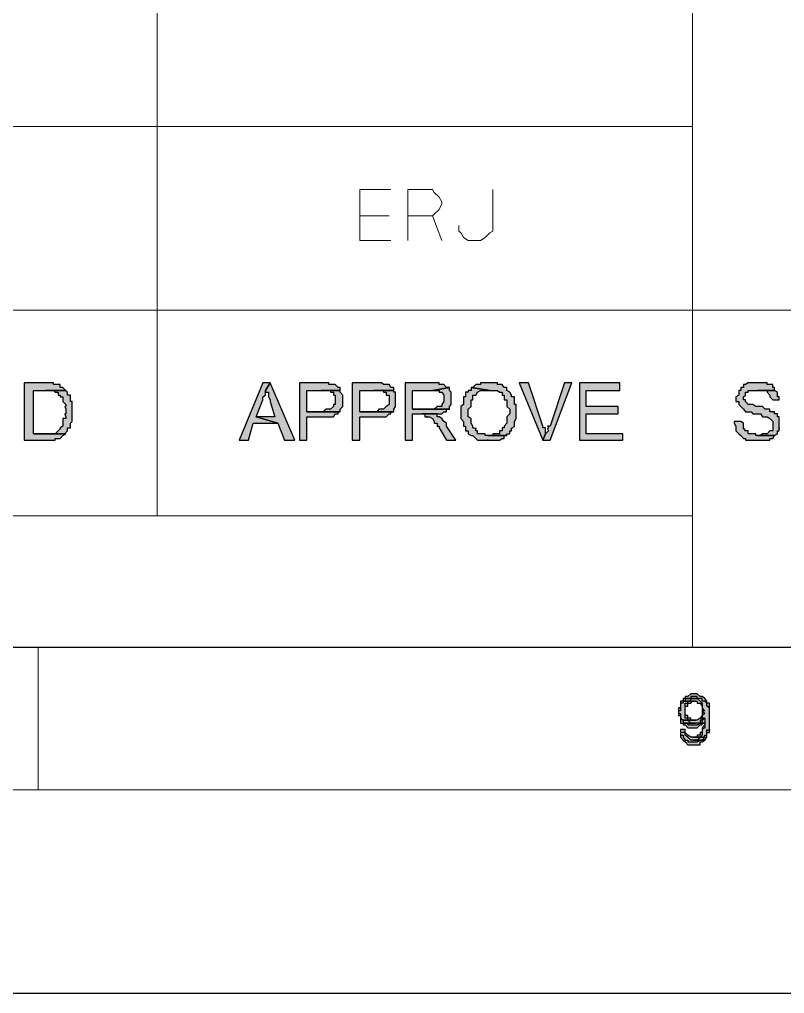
# Model space of a CAD drawing. Header units: millimetres. Extents: x 3 to 291, y 6 to 496.
# Drawn here: x 193.8 to 207.23, y 292.69 to 309.79 of the extents above; entities that cross this region are included whole.
import ezdxf

# ---------------------------------------------------------------- set-up
doc = ezdxf.new("R2010")
doc.units = ezdxf.units.MM
doc.layers.get('0').update_dxf_attribs({"linetype": 'CONTINUOUS'})

msp = doc.modelspace()

# ---------------------------------------------------------------- hatches: boundary and pattern name
for points in [[(194.268, 303.413), (193.887, 303.413), (193.887, 302.404), (194.268, 302.404), (194.317, 302.404), (194.35, 302.404), (194.4, 302.404), (194.433, 302.404), (194.433, 302.437), (194.483, 302.437), (194.516, 302.437), (194.565, 302.486), (194.615, 302.519), (194.052, 302.519), (194.052, 303.28), (194.268, 303.28), (194.615, 303.28), (194.565, 303.33), (194.516, 303.33), (194.516, 303.38), (194.483, 303.38), (194.433, 303.38), (194.4, 303.38), (194.4, 303.413), (194.35, 303.413), (194.317, 303.413)], [(198.205, 303.413), (198.073, 303.413), (197.659, 302.404), (197.825, 302.404), (197.907, 302.701), (198.338, 302.701), (197.957, 302.817), (198.073, 303.115), (198.073, 303.165), (198.122, 303.198), (198.122, 303.247), (198.122, 303.28)], [(198.205, 303.413), (198.122, 303.28), (198.122, 303.247), (198.172, 303.247), (198.172, 303.198), (198.172, 303.165), (198.205, 303.115), (198.205, 303.082), (198.288, 302.817), (197.957, 302.817), (198.338, 302.701), (198.453, 302.404), (198.635, 302.404)], [(199.099, 303.413), (198.718, 303.413), (198.718, 302.404), (198.85, 302.404), (198.85, 302.817), (199.099, 302.817), (199.132, 302.817), (199.181, 302.817), (199.231, 302.817), (199.264, 302.817), (199.314, 302.817), (199.347, 302.867), (199.396, 302.867), (199.396, 302.9), (199.43, 302.9), (198.85, 302.9), (198.85, 303.28), (199.099, 303.28), (199.43, 303.28), (199.43, 303.33), (199.396, 303.33), (199.347, 303.38), (199.314, 303.38), (199.264, 303.38), (199.231, 303.38), (199.231, 303.413), (199.181, 303.413), (199.132, 303.413)], [(200.025, 303.413), (199.645, 303.413), (199.645, 302.404), (199.777, 302.404), (199.777, 302.817), (200.025, 302.817), (200.075, 302.817), (200.108, 302.817), (200.157, 302.817), (200.191, 302.817), (200.24, 302.817), (200.29, 302.867), (200.323, 302.867), (200.323, 302.9), (200.373, 302.9), (199.777, 302.9), (199.777, 303.28), (200.025, 303.28), (200.373, 303.28), (200.373, 303.33), (200.323, 303.33), (200.29, 303.38), (200.24, 303.38), (200.191, 303.38), (200.157, 303.413), (200.108, 303.413), (200.075, 303.413)], [(201.051, 303.413), (200.571, 303.413), (200.571, 302.404), (200.703, 302.404), (200.703, 302.867), (200.869, 302.867), (201.134, 302.867), (201.167, 302.867), (201.216, 302.867), (201.249, 302.9), (201.299, 302.9), (201.299, 302.95), (201.349, 302.95), (200.703, 302.95), (200.703, 303.28), (201.051, 303.28), (201.349, 303.33), (201.299, 303.33), (201.249, 303.38), (201.216, 303.38), (201.167, 303.38), (201.167, 303.413), (201.134, 303.413), (201.084, 303.413)], [(201.349, 303.33), (201.051, 303.28), (201.084, 303.28), (201.134, 303.28), (201.167, 303.28), (201.167, 303.247), (201.216, 303.247), (201.249, 303.198), (201.249, 303.165), (201.249, 303.115), (201.249, 303.082), (201.216, 303.032), (201.216, 302.999), (201.167, 302.999), (201.134, 302.999), (201.084, 302.95), (201.051, 302.95), (201.001, 302.95), (200.703, 302.95), (201.349, 302.95), (201.349, 302.999), (201.382, 303.032), (201.382, 303.082), (201.382, 303.115), (201.382, 303.165), (201.382, 303.198), (201.382, 303.247), (201.349, 303.28)], [(201.729, 303.33), (201.729, 303.28), (201.68, 303.28), (201.68, 303.247), (201.63, 303.247), (201.63, 303.198), (201.63, 303.165), (201.597, 303.165), (201.597, 303.115), (201.597, 303.082), (201.597, 303.032), (201.547, 302.999), (201.547, 302.95), (201.547, 302.9), (201.547, 302.867), (201.547, 302.817), (201.547, 302.784), (201.597, 302.734), (201.597, 302.701), (201.597, 302.652), (201.63, 302.652), (201.63, 302.619), (201.63, 302.569), (201.68, 302.569), (201.68, 302.519), (201.729, 302.486), (201.762, 302.486), (201.812, 302.437), (201.845, 302.404), (201.895, 302.404), (201.928, 302.404), (201.977, 302.404), (202.027, 302.404), (202.01, 302.404), (202.06, 302.404), (202.11, 302.404), (202.143, 302.404), (202.192, 302.404), (202.226, 302.404), (202.275, 302.437), (202.308, 302.437), (202.308, 302.486), (202.358, 302.486), (202.027, 302.486), (202.01, 302.486), (201.977, 302.486), (201.977, 302.519), (201.928, 302.519), (201.895, 302.519), (201.845, 302.519), (201.845, 302.569), (201.812, 302.569), (201.812, 302.619), (201.812, 302.602), (201.762, 302.619), (201.762, 302.652), (201.729, 302.701), (201.729, 302.734), (201.729, 302.784), (201.68, 302.817), (201.68, 302.867), (201.68, 302.9), (201.68, 302.95), (201.729, 302.999), (201.729, 303.032), (201.729, 303.082), (201.729, 303.115), (201.762, 303.115), (201.762, 303.165), (201.762, 303.198), (201.812, 303.198), (201.845, 303.247), (201.895, 303.28), (201.928, 303.28), (201.977, 303.28), (202.027, 303.28), (202.06, 303.28)], [(202.06, 303.413), (202.027, 303.413), (202.01, 303.413), (201.977, 303.413), (201.928, 303.413), (201.895, 303.413), (201.895, 303.38), (201.845, 303.38), (201.812, 303.38), (201.762, 303.33), (201.729, 303.33), (202.06, 303.28), (202.11, 303.28), (202.143, 303.28), (202.192, 303.28), (202.226, 303.247), (202.275, 303.247), (202.275, 303.198), (202.308, 303.198), (202.308, 303.165), (202.308, 303.115), (202.358, 303.115), (202.358, 303.082), (202.358, 303.032), (202.358, 302.999), (202.408, 302.95), (202.408, 302.9), (202.408, 302.867), (202.358, 302.817), (202.358, 302.784), (202.358, 302.734), (202.358, 302.701), (202.308, 302.652), (202.308, 302.619), (202.275, 302.619), (202.275, 302.602), (202.275, 302.569), (202.226, 302.569), (202.226, 302.519), (202.192, 302.519), (202.143, 302.519), (202.11, 302.519), (202.11, 302.486), (202.06, 302.486), (202.027, 302.486), (202.358, 302.486), (202.358, 302.519), (202.408, 302.519), (202.408, 302.569), (202.441, 302.569), (202.441, 302.619), (202.441, 302.602), (202.49, 302.652), (202.49, 302.701), (202.49, 302.734), (202.523, 302.784), (202.523, 302.817), (202.523, 302.867), (202.523, 302.9), (202.523, 302.95), (202.523, 302.999), (202.523, 303.032), (202.49, 303.032), (202.49, 303.082), (202.49, 303.115), (202.49, 303.165), (202.441, 303.165), (202.441, 303.198), (202.408, 303.247), (202.358, 303.28), (202.358, 303.33), (202.308, 303.33), (202.275, 303.38), (202.226, 303.38), (202.192, 303.38), (202.192, 303.413), (202.143, 303.413), (202.11, 303.413)], [(202.738, 303.413), (202.573, 303.413), (202.987, 302.404), (203.036, 302.519), (203.036, 302.569), (203.036, 302.619), (202.987, 302.619), (202.987, 302.652)], [(203.499, 303.413), (203.367, 303.413), (203.119, 302.652), (203.086, 302.652), (203.069, 302.652), (203.086, 302.619), (203.069, 302.602), (203.086, 302.569), (203.036, 302.519), (202.987, 302.404), (203.119, 302.404)], [(204.343, 303.413), (203.632, 303.413), (203.632, 302.404), (204.393, 302.404), (204.393, 302.519), (203.748, 302.519), (203.748, 302.867), (204.31, 302.867), (204.31, 302.999), (203.748, 302.999), (203.748, 303.28), (204.343, 303.28)], [(206.759, 303.413), (206.726, 303.413), (206.676, 303.413), (206.643, 303.413), (206.593, 303.413), (206.544, 303.38), (206.511, 303.38), (206.511, 303.33), (206.461, 303.33), (206.461, 303.28), (206.428, 303.28), (206.428, 303.247), (206.428, 303.198), (206.378, 303.165), (206.378, 303.115), (206.378, 303.082), (206.428, 303.082), (206.428, 303.032), (206.461, 302.999), (206.511, 302.95), (206.544, 302.9), (206.593, 302.9), (206.643, 302.9), (206.676, 302.867), (206.726, 302.867), (206.759, 302.867), (206.808, 302.867), (206.842, 302.817), (206.891, 302.817), (206.924, 302.817), (206.974, 302.784), (207.024, 302.734), (207.024, 302.701), (207.024, 302.652), (207.024, 302.619), (207.024, 302.569), (206.974, 302.569), (206.924, 302.519), (206.891, 302.519), (206.842, 302.519), (206.808, 302.486), (206.759, 302.486), (207.057, 302.486), (207.106, 302.519), (207.106, 302.569), (207.139, 302.569), (207.139, 302.619), (207.139, 302.602), (207.139, 302.652), (207.139, 302.701), (207.139, 302.734), (207.139, 302.784), (207.139, 302.817), (207.106, 302.817), (207.106, 302.867), (207.057, 302.867), (207.057, 302.9), (207.024, 302.9), (206.974, 302.9), (206.974, 302.95), (206.924, 302.95), (206.891, 302.95), (206.842, 302.999), (206.808, 302.999), (206.759, 302.999), (206.726, 302.999), (206.676, 303.032), (206.643, 303.032), (206.593, 303.032), (206.544, 303.082), (206.544, 303.115), (206.511, 303.115), (206.511, 303.165), (206.544, 303.198), (206.544, 303.247), (206.593, 303.247), (206.593, 303.28), (206.643, 303.28), (206.676, 303.28), (206.726, 303.28), (206.759, 303.28), (207.057, 303.28), (207.057, 303.33), (207.024, 303.33), (207.024, 303.38), (206.974, 303.38), (206.924, 303.38), (206.924, 303.413), (206.891, 303.413), (206.842, 303.413), (206.808, 303.413)], [(194.615, 303.28), (194.268, 303.28), (194.317, 303.28), (194.35, 303.28), (194.4, 303.28), (194.433, 303.247), (194.483, 303.247), (194.483, 303.198), (194.516, 303.198), (194.516, 303.165), (194.565, 303.165), (194.565, 303.115), (194.565, 303.082), (194.615, 303.032), (194.615, 302.999), (194.598, 302.999), (194.615, 302.95), (194.615, 302.9), (194.615, 302.867), (194.598, 302.867), (194.615, 302.817), (194.615, 302.784), (194.565, 302.784), (194.565, 302.734), (194.565, 302.701), (194.565, 302.652), (194.516, 302.619), (194.516, 302.602), (194.483, 302.569), (194.433, 302.519), (194.4, 302.519), (194.35, 302.519), (194.317, 302.519), (194.268, 302.519), (194.052, 302.519), (194.615, 302.519), (194.598, 302.519), (194.648, 302.569), (194.648, 302.619), (194.698, 302.619), (194.698, 302.652), (194.698, 302.701), (194.731, 302.734), (194.731, 302.784), (194.731, 302.817), (194.731, 302.867), (194.731, 302.9), (194.731, 302.95), (194.731, 302.999), (194.731, 303.032), (194.731, 303.082), (194.698, 303.082), (194.698, 303.115), (194.698, 303.165), (194.698, 303.198), (194.648, 303.198), (194.648, 303.247)], [(199.43, 303.28), (199.099, 303.28), (199.132, 303.28), (199.181, 303.28), (199.231, 303.28), (199.264, 303.28), (199.264, 303.247), (199.314, 303.247), (199.314, 303.198), (199.347, 303.198), (199.347, 303.165), (199.347, 303.115), (199.347, 303.082), (199.347, 303.032), (199.314, 303.032), (199.314, 302.999), (199.264, 302.95), (199.231, 302.95), (199.181, 302.95), (199.132, 302.9), (199.099, 302.9), (198.85, 302.9), (199.43, 302.9), (199.43, 302.95), (199.479, 302.999), (199.479, 303.032), (199.479, 303.082), (199.479, 303.115), (199.479, 303.165), (199.479, 303.198), (199.43, 303.247)], [(200.373, 303.28), (200.025, 303.28), (200.075, 303.28), (200.108, 303.28), (200.157, 303.28), (200.191, 303.28), (200.191, 303.247), (200.24, 303.247), (200.24, 303.198), (200.29, 303.198), (200.29, 303.165), (200.29, 303.115), (200.29, 303.082), (200.29, 303.032), (200.24, 302.999), (200.191, 302.95), (200.157, 302.95), (200.108, 302.95), (200.075, 302.9), (200.025, 302.9), (199.777, 302.9), (200.373, 302.9), (200.373, 302.95), (200.406, 302.999), (200.406, 303.032), (200.406, 303.082), (200.406, 303.115), (200.406, 303.165), (200.406, 303.198), (200.406, 303.247), (200.373, 303.247)], [(207.057, 303.28), (206.759, 303.28), (206.808, 303.28), (206.842, 303.28), (206.891, 303.28), (206.924, 303.28), (206.924, 303.247), (206.974, 303.198), (206.974, 303.165), (207.024, 303.115), (207.139, 303.115), (207.139, 303.165), (207.106, 303.165), (207.106, 303.198), (207.106, 303.247)], [(201.134, 302.867), (200.869, 302.867), (200.919, 302.867), (200.919, 302.817), (200.968, 302.817), (200.952, 302.817), (201.001, 302.817), (201.051, 302.784), (201.084, 302.734), (201.084, 302.701), (201.134, 302.701), (201.134, 302.652), (201.167, 302.652), (201.167, 302.619), (201.299, 302.404), (201.465, 302.404), (201.299, 302.652), (201.299, 302.701), (201.249, 302.734), (201.216, 302.784), (201.167, 302.817), (201.134, 302.817)], [(206.461, 302.734), (206.345, 302.734), (206.345, 302.701), (206.378, 302.652), (206.378, 302.619), (206.378, 302.602), (206.378, 302.569), (206.428, 302.519), (206.461, 302.486), (206.511, 302.437), (206.544, 302.437), (206.544, 302.404), (206.593, 302.404), (206.643, 302.404), (206.676, 302.404), (206.726, 302.404), (206.759, 302.404), (206.808, 302.404), (206.842, 302.404), (206.891, 302.404), (206.924, 302.404), (206.974, 302.404), (206.974, 302.437), (207.024, 302.437), (207.057, 302.486), (206.759, 302.486), (206.726, 302.486), (206.726, 302.519), (206.676, 302.519), (206.643, 302.519), (206.593, 302.519), (206.593, 302.569), (206.544, 302.569), (206.511, 302.619), (206.511, 302.602), (206.511, 302.652), (206.511, 302.701)], [(205.452, 297.87), (205.452, 297.821), (205.402, 297.821), (205.402, 297.788), (205.402, 297.738), (205.402, 297.705), (205.369, 297.705), (205.369, 297.655), (205.369, 297.606), (205.402, 297.606), (205.402, 297.573), (205.402, 297.523), (205.452, 297.49), (205.667, 297.49), (205.617, 297.49), (205.584, 297.49), (205.584, 297.523), (205.534, 297.523), (205.534, 297.573), (205.485, 297.573), (205.485, 297.606), (205.485, 297.655), (205.485, 297.705), (205.485, 297.738), (205.485, 297.788), (205.534, 297.788), (205.534, 297.821), (205.584, 297.821), (205.584, 297.87), (205.617, 297.87), (205.667, 297.87)], [(205.667, 297.953), (205.617, 297.953), (205.584, 297.953), (205.534, 297.903), (205.485, 297.903), (205.485, 297.87), (205.452, 297.87), (205.667, 297.87), (205.7, 297.87), (205.75, 297.821), (205.783, 297.788), (205.783, 297.738), (205.783, 297.705), (205.832, 297.655), (205.783, 297.655), (205.783, 297.606), (205.783, 297.573), (205.75, 297.523), (205.832, 297.523), (205.832, 297.49), (205.832, 297.44), (205.832, 297.407), (205.783, 297.357), (205.783, 297.324), (205.783, 297.308), (205.783, 297.275), (205.75, 297.275), (205.75, 297.225), (205.7, 297.225), (205.7, 297.192), (205.667, 297.192), (205.617, 297.192), (205.832, 297.192), (205.832, 297.225), (205.865, 297.225), (205.865, 297.275), (205.865, 297.324), (205.865, 297.308), (205.915, 297.324), (205.915, 297.357), (205.915, 297.407), (205.915, 297.44), (205.915, 297.49), (205.915, 297.523), (205.915, 297.573), (205.915, 297.606), (205.915, 297.655), (205.915, 297.705), (205.915, 297.738), (205.915, 297.788), (205.865, 297.788), (205.865, 297.821), (205.832, 297.87), (205.783, 297.903), (205.75, 297.903), (205.7, 297.953)], [(205.667, 297.903), (205.617, 297.903), (205.584, 297.903), (205.584, 297.87), (205.534, 297.87), (205.485, 297.87), (205.485, 297.821), (205.452, 297.821), (205.667, 297.821), (205.7, 297.821), (205.7, 297.788), (205.75, 297.788), (205.783, 297.738), (205.783, 297.705), (205.783, 297.655), (205.832, 297.606), (205.783, 297.573), (205.783, 297.523), (205.783, 297.49), (205.75, 297.49), (205.75, 297.44), (205.832, 297.44), (205.832, 297.407), (205.832, 297.357), (205.783, 297.324), (205.783, 297.308), (205.783, 297.275), (205.783, 297.225), (205.75, 297.192), (205.7, 297.142), (205.667, 297.142), (205.617, 297.142), (205.832, 297.142), (205.865, 297.192), (205.865, 297.225), (205.865, 297.275), (205.915, 297.275), (205.915, 297.324), (205.915, 297.308), (205.915, 297.357), (205.915, 297.407), (205.915, 297.44), (205.915, 297.49), (205.915, 297.523), (205.915, 297.573), (205.915, 297.606), (205.915, 297.655), (205.915, 297.705), (205.865, 297.738), (205.865, 297.788), (205.832, 297.821), (205.783, 297.821), (205.783, 297.87), (205.75, 297.87), (205.7, 297.87), (205.7, 297.903)], [(205.452, 297.821), (205.452, 297.788), (205.402, 297.788), (205.402, 297.738), (205.402, 297.705), (205.402, 297.655), (205.369, 297.655), (205.369, 297.606), (205.369, 297.573), (205.402, 297.573), (205.402, 297.523), (205.402, 297.49), (205.402, 297.44), (205.452, 297.44), (205.667, 297.44), (205.617, 297.44), (205.584, 297.44), (205.534, 297.49), (205.534, 297.523), (205.485, 297.523), (205.485, 297.573), (205.485, 297.606), (205.485, 297.655), (205.485, 297.705), (205.485, 297.738), (205.534, 297.738), (205.534, 297.788), (205.584, 297.788), (205.617, 297.821), (205.667, 297.821)], [(205.75, 297.523), (205.7, 297.49), (205.667, 297.49), (205.452, 297.49), (205.452, 297.44), (205.485, 297.44), (205.534, 297.44), (205.534, 297.407), (205.584, 297.407), (205.617, 297.407), (205.667, 297.407), (205.7, 297.407), (205.75, 297.44), (205.783, 297.44), (205.783, 297.49), (205.832, 297.523)], [(205.75, 297.44), (205.7, 297.44), (205.667, 297.44), (205.452, 297.44), (205.452, 297.407), (205.485, 297.407), (205.534, 297.357), (205.584, 297.357), (205.617, 297.357), (205.667, 297.357), (205.7, 297.357), (205.75, 297.407), (205.783, 297.407), (205.783, 297.44), (205.832, 297.44)], [(205.485, 297.324), (205.402, 297.324), (205.402, 297.308), (205.402, 297.275), (205.402, 297.225), (205.452, 297.225), (205.452, 297.192), (205.485, 297.142), (205.534, 297.142), (205.534, 297.109), (205.584, 297.109), (205.617, 297.109), (205.667, 297.109), (205.7, 297.109), (205.75, 297.142), (205.783, 297.142), (205.832, 297.192), (205.617, 297.192), (205.584, 297.192), (205.534, 297.225), (205.485, 297.275)], [(205.485, 297.275), (205.402, 297.275), (205.402, 297.225), (205.402, 297.192), (205.452, 297.142), (205.485, 297.109), (205.534, 297.06), (205.584, 297.06), (205.617, 297.06), (205.667, 297.06), (205.7, 297.06), (205.75, 297.06), (205.75, 297.109), (205.783, 297.109), (205.832, 297.142), (205.617, 297.142), (205.584, 297.142), (205.534, 297.192), (205.485, 297.225)]]:
    msp.add_hatch(color=7).paths.add_polyline_path(points)

# ---------------------------------------------------------------- linework, layer by layer
at = {"color": 7, "linetype": 'Continuous', "lineweight": 25}
for points in [[(3.044, 496.423), (291.468, 496.423), (291.468, 292.692), (3.044, 292.692)], [(9.017, 490.616), (285.495, 490.616), (285.495, 298.764), (9.017, 298.764)]]:
    msp.add_lwpolyline(points, close=True, dxfattribs=at)
at = {"color": 7, "linetype": 'Continuous', "lineweight": 5}
msp.add_lwpolyline([(6.552, 493.031), (287.96, 493.031), (287.96, 296.265), (6.552, 296.265)], close=True, dxfattribs=at)
for points in [[(196.22, 320.867), (196.22, 301.08), (196.22, 301.08)], [(205.617, 320.867), (205.617, 298.764), (205.617, 298.764)], [(128.618, 307.913), (205.617, 307.913), (205.617, 307.913)], [(128.618, 304.687), (205.617, 304.687), (205.617, 304.687)], [(205.617, 304.687), (285.495, 304.687), (285.495, 304.687)], [(128.618, 301.08), (205.617, 301.08), (205.617, 301.08)], [(205.617, 301.08), (205.617, 298.764), (205.617, 298.764)], [(194.135, 296.299), (194.135, 298.764), (194.135, 298.764)], [(194.135, 296.265), (194.135, 298.714), (194.135, 298.714)]]:
    msp.add_lwpolyline(points, dxfattribs=at)
at = {"color": 7, "linetype": 'Continuous', "lineweight": 20}
for points in [[(200.323, 306.804), (199.777, 306.804), (199.777, 305.911), (200.323, 305.911)], [(200.621, 305.911), (200.621, 306.804), (201.051, 306.804), (201.084, 306.755), (201.167, 306.672), (201.216, 306.589), (201.216, 306.556), (201.167, 306.457), (201.084, 306.374), (201.051, 306.341), (200.621, 306.341)], [(201.514, 306.176), (201.514, 306.076), (201.547, 306.043), (201.597, 305.961), (201.68, 305.911), (201.895, 305.911), (201.977, 305.961), (202.06, 306.043), (202.11, 306.076), (202.11, 306.804)], [(200.29, 306.341), (199.777, 306.341), (199.777, 306.341)], [(201.051, 306.341), (201.216, 305.911), (201.216, 305.911)]]:
    msp.add_lwpolyline(points, dxfattribs=at)
at = {"color": 7, "linetype": 'Continuous', "lineweight": -2}
for points in [[(194.268, 303.413), (193.887, 303.413), (193.887, 302.404), (194.268, 302.404), (194.317, 302.404), (194.317, 302.404), (194.35, 302.404), (194.4, 302.404), (194.4, 302.404), (194.433, 302.404), (194.433, 302.437), (194.483, 302.437), (194.516, 302.437), (194.516, 302.437), (194.565, 302.486), (194.565, 302.486), (194.565, 302.486), (194.615, 302.519), (194.052, 302.519), (194.052, 303.28), (194.268, 303.28), (194.615, 303.28), (194.565, 303.33), (194.565, 303.33), (194.516, 303.33), (194.516, 303.38), (194.483, 303.38), (194.433, 303.38), (194.433, 303.38), (194.433, 303.38), (194.4, 303.38), (194.4, 303.413), (194.35, 303.413), (194.317, 303.413)], [(198.205, 303.413), (198.073, 303.413), (197.659, 302.404), (197.825, 302.404), (197.907, 302.701), (198.338, 302.701), (197.957, 302.817), (198.073, 303.115), (198.073, 303.115), (198.073, 303.115), (198.073, 303.165), (198.122, 303.198), (198.122, 303.198), (198.122, 303.247), (198.122, 303.28), (198.122, 303.28)], [(198.205, 303.413), (198.122, 303.28), (198.122, 303.28), (198.122, 303.247), (198.172, 303.247), (198.172, 303.198), (198.172, 303.165), (198.172, 303.165), (198.205, 303.115), (198.205, 303.082), (198.288, 302.817), (197.957, 302.817), (198.338, 302.701), (198.453, 302.404), (198.635, 302.404)], [(199.099, 303.413), (198.718, 303.413), (198.718, 302.404), (198.85, 302.404), (198.85, 302.817), (199.099, 302.817), (199.132, 302.817), (199.181, 302.817), (199.181, 302.817), (199.231, 302.817), (199.264, 302.817), (199.264, 302.817), (199.314, 302.817), (199.347, 302.867), (199.347, 302.867), (199.347, 302.867), (199.396, 302.867), (199.396, 302.9), (199.43, 302.9), (198.85, 302.9), (198.85, 303.28), (199.099, 303.28), (199.43, 303.28), (199.43, 303.33), (199.396, 303.33), (199.396, 303.33), (199.347, 303.38), (199.347, 303.38), (199.314, 303.38), (199.264, 303.38), (199.264, 303.38), (199.231, 303.38), (199.231, 303.413), (199.181, 303.413), (199.181, 303.413), (199.132, 303.413)], [(200.025, 303.413), (199.645, 303.413), (199.645, 302.404), (199.777, 302.404), (199.777, 302.817), (200.025, 302.817), (200.075, 302.817), (200.108, 302.817), (200.108, 302.817), (200.157, 302.817), (200.191, 302.817), (200.191, 302.817), (200.24, 302.817), (200.29, 302.867), (200.29, 302.867), (200.323, 302.867), (200.323, 302.867), (200.323, 302.9), (200.373, 302.9), (199.777, 302.9), (199.777, 303.28), (200.025, 303.28), (200.373, 303.28), (200.373, 303.33), (200.323, 303.33), (200.323, 303.33), (200.29, 303.38), (200.29, 303.38), (200.24, 303.38), (200.191, 303.38), (200.191, 303.38), (200.191, 303.38), (200.157, 303.413), (200.108, 303.413), (200.108, 303.413), (200.075, 303.413)], [(201.051, 303.413), (200.571, 303.413), (200.571, 302.404), (200.703, 302.404), (200.703, 302.867), (200.869, 302.867), (201.134, 302.867), (201.134, 302.867), (201.167, 302.867), (201.167, 302.867), (201.216, 302.867), (201.249, 302.9), (201.249, 302.9), (201.299, 302.9), (201.299, 302.95), (201.349, 302.95), (201.349, 302.95), (200.703, 302.95), (200.703, 303.28), (201.051, 303.28), (201.349, 303.33), (201.299, 303.33), (201.299, 303.33), (201.249, 303.38), (201.249, 303.38), (201.216, 303.38), (201.216, 303.38), (201.167, 303.38), (201.167, 303.413), (201.134, 303.413), (201.084, 303.413), (201.084, 303.413)], [(201.349, 303.33), (201.051, 303.28), (201.051, 303.28), (201.084, 303.28), (201.134, 303.28), (201.134, 303.28), (201.167, 303.28), (201.167, 303.247), (201.216, 303.247), (201.216, 303.247), (201.249, 303.198), (201.249, 303.198), (201.249, 303.165), (201.249, 303.115), (201.249, 303.115), (201.249, 303.082), (201.249, 303.082), (201.216, 303.032), (201.216, 303.032), (201.216, 302.999), (201.167, 302.999), (201.167, 302.999), (201.134, 302.999), (201.134, 302.999), (201.084, 302.95), (201.084, 302.95), (201.051, 302.95), (201.001, 302.95), (200.703, 302.95), (201.349, 302.95), (201.349, 302.999), (201.349, 302.999), (201.382, 303.032), (201.382, 303.032), (201.382, 303.082), (201.382, 303.115), (201.382, 303.115), (201.382, 303.165), (201.382, 303.165), (201.382, 303.198), (201.382, 303.247), (201.382, 303.247), (201.349, 303.28), (201.349, 303.28)], [(201.729, 303.33), (201.729, 303.28), (201.68, 303.28), (201.68, 303.28), (201.68, 303.247), (201.63, 303.247), (201.63, 303.198), (201.63, 303.198), (201.63, 303.165), (201.597, 303.165), (201.597, 303.115), (201.597, 303.082), (201.597, 303.082), (201.597, 303.032), (201.547, 302.999), (201.547, 302.999), (201.547, 302.95), (201.547, 302.9), (201.547, 302.9), (201.547, 302.867), (201.547, 302.867), (201.547, 302.817), (201.547, 302.784), (201.547, 302.784), (201.597, 302.734), (201.597, 302.701), (201.597, 302.701), (201.597, 302.652), (201.63, 302.652), (201.63, 302.652), (201.63, 302.619), (201.63, 302.569), (201.68, 302.569), (201.68, 302.519), (201.68, 302.519), (201.729, 302.486), (201.729, 302.486), (201.762, 302.486), (201.812, 302.437), (201.812, 302.437), (201.812, 302.437), (201.845, 302.404), (201.895, 302.404), (201.895, 302.404), (201.928, 302.404), (201.928, 302.404), (201.977, 302.404), (202.027, 302.404), (202.01, 302.404), (202.06, 302.404), (202.06, 302.404), (202.11, 302.404), (202.143, 302.404), (202.143, 302.404), (202.192, 302.404), (202.192, 302.404), (202.226, 302.404), (202.275, 302.437), (202.275, 302.437), (202.275, 302.437), (202.308, 302.437), (202.308, 302.486), (202.358, 302.486), (202.027, 302.486), (202.01, 302.486), (202.01, 302.486), (201.977, 302.486), (201.977, 302.519), (201.928, 302.519), (201.895, 302.519), (201.895, 302.519), (201.845, 302.519), (201.845, 302.569), (201.812, 302.569), (201.812, 302.619), (201.812, 302.602), (201.762, 302.619), (201.762, 302.652), (201.762, 302.652), (201.729, 302.701), (201.729, 302.701), (201.729, 302.734), (201.729, 302.784), (201.729, 302.784), (201.68, 302.817), (201.68, 302.867), (201.68, 302.867), (201.68, 302.9), (201.68, 302.95), (201.729, 302.999), (201.729, 302.999), (201.729, 303.032), (201.729, 303.082), (201.729, 303.082), (201.729, 303.115), (201.762, 303.115), (201.762, 303.165), (201.762, 303.165), (201.762, 303.198), (201.812, 303.198), (201.812, 303.198), (201.845, 303.247), (201.845, 303.247), (201.895, 303.28), (201.895, 303.28), (201.928, 303.28), (201.977, 303.28), (201.977, 303.28), (202.027, 303.28), (202.06, 303.28)], [(202.06, 303.413), (202.027, 303.413), (202.01, 303.413), (201.977, 303.413), (201.928, 303.413), (201.928, 303.413), (201.895, 303.413), (201.895, 303.38), (201.845, 303.38), (201.812, 303.38), (201.812, 303.38), (201.762, 303.33), (201.762, 303.33), (201.729, 303.33), (202.06, 303.28), (202.06, 303.28), (202.11, 303.28), (202.11, 303.28), (202.143, 303.28), (202.192, 303.28), (202.192, 303.28), (202.226, 303.247), (202.226, 303.247), (202.275, 303.247), (202.275, 303.198), (202.308, 303.198), (202.308, 303.165), (202.308, 303.115), (202.358, 303.115), (202.358, 303.082), (202.358, 303.082), (202.358, 303.032), (202.358, 303.032), (202.358, 302.999), (202.408, 302.95), (202.408, 302.95), (202.408, 302.9), (202.408, 302.867), (202.408, 302.867), (202.358, 302.817), (202.358, 302.784), (202.358, 302.784), (202.358, 302.734), (202.358, 302.701), (202.358, 302.701), (202.308, 302.652), (202.308, 302.652), (202.308, 302.619), (202.275, 302.619), (202.275, 302.602), (202.275, 302.569), (202.226, 302.569), (202.226, 302.519), (202.192, 302.519), (202.192, 302.519), (202.143, 302.519), (202.11, 302.519), (202.11, 302.486), (202.06, 302.486), (202.027, 302.486), (202.358, 302.486), (202.358, 302.519), (202.408, 302.519), (202.408, 302.569), (202.441, 302.569), (202.441, 302.619), (202.441, 302.602), (202.441, 302.602), (202.49, 302.652), (202.49, 302.701), (202.49, 302.701), (202.49, 302.734), (202.49, 302.734), (202.523, 302.784), (202.523, 302.817), (202.523, 302.817), (202.523, 302.867), (202.523, 302.9), (202.523, 302.9), (202.523, 302.95), (202.523, 302.999), (202.523, 303.032), (202.49, 303.032), (202.49, 303.082), (202.49, 303.082), (202.49, 303.115), (202.49, 303.165), (202.441, 303.165), (202.441, 303.165), (202.441, 303.198), (202.441, 303.198), (202.408, 303.247), (202.408, 303.247), (202.358, 303.28), (202.358, 303.28), (202.358, 303.33), (202.308, 303.33), (202.275, 303.38), (202.275, 303.38), (202.275, 303.38), (202.226, 303.38), (202.192, 303.38), (202.192, 303.413), (202.143, 303.413), (202.143, 303.413), (202.11, 303.413)], [(202.738, 303.413), (202.573, 303.413), (202.987, 302.404), (203.036, 302.519), (203.036, 302.519), (203.036, 302.519), (203.036, 302.569), (203.036, 302.619), (202.987, 302.619), (202.987, 302.652), (202.987, 302.652)], [(203.499, 303.413), (203.367, 303.413), (203.119, 302.652), (203.086, 302.652), (203.069, 302.652), (203.086, 302.619), (203.069, 302.602), (203.086, 302.569), (203.036, 302.519), (203.036, 302.519), (202.987, 302.404), (203.119, 302.404)], [(204.343, 303.413), (203.632, 303.413), (203.632, 302.404), (204.393, 302.404), (204.393, 302.519), (203.748, 302.519), (203.748, 302.867), (204.31, 302.867), (204.31, 302.999), (203.748, 302.999), (203.748, 303.28), (204.343, 303.28)], [(206.759, 303.413), (206.726, 303.413), (206.726, 303.413), (206.676, 303.413), (206.643, 303.413), (206.643, 303.413), (206.593, 303.413), (206.544, 303.38), (206.544, 303.38), (206.511, 303.38), (206.511, 303.33), (206.461, 303.33), (206.461, 303.28), (206.428, 303.28), (206.428, 303.28), (206.428, 303.247), (206.428, 303.198), (206.428, 303.198), (206.378, 303.165), (206.378, 303.165), (206.378, 303.115), (206.378, 303.082), (206.428, 303.082), (206.428, 303.032), (206.428, 303.032), (206.428, 303.032), (206.461, 302.999), (206.461, 302.999), (206.511, 302.95), (206.511, 302.95), (206.544, 302.9), (206.544, 302.9), (206.544, 302.9), (206.593, 302.9), (206.593, 302.9), (206.643, 302.9), (206.676, 302.867), (206.676, 302.867), (206.726, 302.867), (206.759, 302.867), (206.808, 302.867), (206.842, 302.817), (206.842, 302.817), (206.891, 302.817), (206.891, 302.817), (206.924, 302.817), (206.924, 302.817), (206.974, 302.784), (206.974, 302.784), (207.024, 302.734), (207.024, 302.734), (207.024, 302.734), (207.024, 302.701), (207.024, 302.652), (207.024, 302.652), (207.024, 302.652), (207.024, 302.619), (207.024, 302.569), (206.974, 302.569), (206.974, 302.569), (206.924, 302.519), (206.924, 302.519), (206.891, 302.519), (206.842, 302.519), (206.842, 302.519), (206.808, 302.486), (206.759, 302.486), (207.057, 302.486), (207.106, 302.519), (207.106, 302.519), (207.106, 302.569), (207.139, 302.569), (207.139, 302.619), (207.139, 302.602), (207.139, 302.652), (207.139, 302.701), (207.139, 302.701), (207.139, 302.734), (207.139, 302.734), (207.139, 302.784), (207.139, 302.817), (207.106, 302.817), (207.106, 302.867), (207.106, 302.867), (207.057, 302.867), (207.057, 302.9), (207.024, 302.9), (206.974, 302.9), (206.974, 302.95), (206.974, 302.95), (206.924, 302.95), (206.924, 302.95), (206.891, 302.95), (206.891, 302.95), (206.842, 302.999), (206.808, 302.999), (206.759, 302.999), (206.726, 302.999), (206.726, 302.999), (206.676, 303.032), (206.643, 303.032), (206.593, 303.032), (206.593, 303.032), (206.593, 303.032), (206.544, 303.082), (206.544, 303.082), (206.544, 303.115), (206.511, 303.115), (206.511, 303.165), (206.511, 303.165), (206.544, 303.198), (206.544, 303.198), (206.544, 303.247), (206.593, 303.247), (206.593, 303.247), (206.593, 303.28), (206.643, 303.28), (206.676, 303.28), (206.676, 303.28), (206.726, 303.28), (206.759, 303.28), (207.057, 303.28), (207.057, 303.33), (207.024, 303.33), (207.024, 303.38), (206.974, 303.38), (206.924, 303.38), (206.924, 303.38), (206.924, 303.413), (206.891, 303.413), (206.842, 303.413), (206.842, 303.413), (206.808, 303.413)], [(194.615, 303.28), (194.268, 303.28), (194.268, 303.28), (194.317, 303.28), (194.317, 303.28), (194.35, 303.28), (194.4, 303.28), (194.4, 303.28), (194.433, 303.247), (194.433, 303.247), (194.433, 303.247), (194.483, 303.247), (194.483, 303.198), (194.516, 303.198), (194.516, 303.165), (194.565, 303.165), (194.565, 303.115), (194.565, 303.115), (194.565, 303.082), (194.565, 303.082), (194.615, 303.032), (194.615, 302.999), (194.598, 302.999), (194.615, 302.95), (194.615, 302.9), (194.615, 302.867), (194.598, 302.867), (194.615, 302.817), (194.615, 302.784), (194.565, 302.784), (194.565, 302.734), (194.565, 302.701), (194.565, 302.701), (194.565, 302.701), (194.565, 302.652), (194.516, 302.619), (194.516, 302.602), (194.483, 302.569), (194.483, 302.569), (194.483, 302.569), (194.433, 302.519), (194.4, 302.519), (194.4, 302.519), (194.35, 302.519), (194.35, 302.519), (194.317, 302.519), (194.268, 302.519), (194.268, 302.519), (194.052, 302.519), (194.615, 302.519), (194.598, 302.519), (194.648, 302.569), (194.648, 302.569), (194.648, 302.619), (194.698, 302.619), (194.698, 302.652), (194.698, 302.652), (194.698, 302.701), (194.698, 302.701), (194.731, 302.734), (194.731, 302.784), (194.731, 302.784), (194.731, 302.817), (194.731, 302.867), (194.731, 302.867), (194.731, 302.9), (194.731, 302.9), (194.731, 302.95), (194.731, 302.999), (194.731, 303.032), (194.731, 303.032), (194.731, 303.082), (194.698, 303.082), (194.698, 303.115), (194.698, 303.165), (194.698, 303.165), (194.698, 303.198), (194.648, 303.198), (194.648, 303.247), (194.648, 303.247)], [(199.43, 303.28), (199.099, 303.28), (199.132, 303.28), (199.181, 303.28), (199.181, 303.28), (199.231, 303.28), (199.231, 303.28), (199.264, 303.28), (199.264, 303.247), (199.314, 303.247), (199.314, 303.198), (199.314, 303.198), (199.347, 303.198), (199.347, 303.165), (199.347, 303.115), (199.347, 303.115), (199.347, 303.082), (199.347, 303.082), (199.347, 303.032), (199.314, 303.032), (199.314, 302.999), (199.314, 302.999), (199.264, 302.95), (199.264, 302.95), (199.231, 302.95), (199.231, 302.95), (199.181, 302.95), (199.132, 302.9), (199.099, 302.9), (198.85, 302.9), (199.43, 302.9), (199.43, 302.95), (199.43, 302.95), (199.479, 302.999), (199.479, 302.999), (199.479, 303.032), (199.479, 303.032), (199.479, 303.082), (199.479, 303.115), (199.479, 303.115), (199.479, 303.165), (199.479, 303.165), (199.479, 303.198), (199.479, 303.198), (199.43, 303.247), (199.43, 303.247)], [(200.373, 303.28), (200.025, 303.28), (200.075, 303.28), (200.108, 303.28), (200.108, 303.28), (200.157, 303.28), (200.157, 303.28), (200.191, 303.28), (200.191, 303.247), (200.24, 303.247), (200.24, 303.198), (200.24, 303.198), (200.29, 303.198), (200.29, 303.165), (200.29, 303.115), (200.29, 303.115), (200.29, 303.082), (200.29, 303.082), (200.29, 303.032), (200.29, 303.032), (200.24, 302.999), (200.24, 302.999), (200.191, 302.95), (200.191, 302.95), (200.157, 302.95), (200.157, 302.95), (200.108, 302.95), (200.075, 302.9), (200.025, 302.9), (199.777, 302.9), (200.373, 302.9), (200.373, 302.95), (200.373, 302.95), (200.406, 302.999), (200.406, 302.999), (200.406, 303.032), (200.406, 303.032), (200.406, 303.082), (200.406, 303.115), (200.406, 303.115), (200.406, 303.165), (200.406, 303.165), (200.406, 303.198), (200.406, 303.198), (200.406, 303.247), (200.373, 303.247)], [(207.057, 303.28), (206.759, 303.28), (206.759, 303.28), (206.808, 303.28), (206.842, 303.28), (206.842, 303.28), (206.891, 303.28), (206.924, 303.28), (206.924, 303.247), (206.924, 303.247), (206.974, 303.198), (206.974, 303.198), (206.974, 303.165), (206.974, 303.165), (207.024, 303.115), (207.139, 303.115), (207.139, 303.115), (207.139, 303.165), (207.106, 303.165), (207.106, 303.198), (207.106, 303.247), (207.106, 303.247)], [(201.134, 302.867), (200.869, 302.867), (200.919, 302.867), (200.919, 302.817), (200.968, 302.817), (200.952, 302.817), (201.001, 302.817), (201.001, 302.817), (201.001, 302.817), (201.051, 302.784), (201.051, 302.784), (201.084, 302.734), (201.084, 302.734), (201.084, 302.701), (201.134, 302.701), (201.134, 302.652), (201.167, 302.652), (201.167, 302.619), (201.299, 302.404), (201.465, 302.404), (201.299, 302.652), (201.299, 302.701), (201.299, 302.701), (201.249, 302.734), (201.249, 302.734), (201.216, 302.784), (201.216, 302.784), (201.167, 302.817), (201.167, 302.817), (201.167, 302.817), (201.134, 302.817)], [(206.461, 302.734), (206.345, 302.734), (206.345, 302.701), (206.378, 302.652), (206.378, 302.652), (206.378, 302.619), (206.378, 302.602), (206.378, 302.569), (206.428, 302.519), (206.428, 302.519), (206.461, 302.486), (206.461, 302.486), (206.461, 302.486), (206.511, 302.437), (206.544, 302.437), (206.544, 302.437), (206.544, 302.404), (206.593, 302.404), (206.593, 302.404), (206.643, 302.404), (206.676, 302.404), (206.676, 302.404), (206.726, 302.404), (206.759, 302.404), (206.808, 302.404), (206.808, 302.404), (206.808, 302.404), (206.842, 302.404), (206.891, 302.404), (206.891, 302.404), (206.924, 302.404), (206.974, 302.404), (206.974, 302.437), (206.974, 302.437), (207.024, 302.437), (207.024, 302.437), (207.057, 302.486), (207.057, 302.486), (206.759, 302.486), (206.759, 302.486), (206.726, 302.486), (206.726, 302.519), (206.676, 302.519), (206.643, 302.519), (206.643, 302.519), (206.593, 302.519), (206.593, 302.569), (206.544, 302.569), (206.544, 302.569), (206.511, 302.619), (206.511, 302.602), (206.511, 302.652), (206.511, 302.652), (206.511, 302.701)], [(205.452, 297.87), (205.452, 297.87), (205.452, 297.821), (205.402, 297.821), (205.402, 297.788), (205.402, 297.788), (205.402, 297.788), (205.402, 297.738), (205.402, 297.705), (205.369, 297.705), (205.369, 297.655), (205.369, 297.655), (205.369, 297.606), (205.402, 297.606), (205.402, 297.573), (205.402, 297.573), (205.402, 297.523), (205.402, 297.523), (205.402, 297.523), (205.452, 297.49), (205.452, 297.49), (205.667, 297.49), (205.617, 297.49), (205.617, 297.49), (205.584, 297.49), (205.584, 297.523), (205.534, 297.523), (205.534, 297.523), (205.534, 297.523), (205.534, 297.573), (205.485, 297.573), (205.485, 297.606), (205.485, 297.606), (205.485, 297.655), (205.485, 297.655), (205.485, 297.705), (205.485, 297.705), (205.485, 297.738), (205.485, 297.738), (205.485, 297.788), (205.534, 297.788), (205.534, 297.821), (205.534, 297.821), (205.584, 297.821), (205.584, 297.87), (205.617, 297.87), (205.617, 297.87), (205.667, 297.87)], [(205.667, 297.953), (205.617, 297.953), (205.617, 297.953), (205.584, 297.953), (205.584, 297.953), (205.534, 297.903), (205.534, 297.903), (205.485, 297.903), (205.485, 297.903), (205.485, 297.87), (205.452, 297.87), (205.667, 297.87), (205.667, 297.87), (205.7, 297.87), (205.7, 297.87), (205.75, 297.821), (205.75, 297.821), (205.75, 297.821), (205.783, 297.788), (205.783, 297.788), (205.783, 297.788), (205.783, 297.738), (205.783, 297.738), (205.783, 297.705), (205.832, 297.655), (205.832, 297.655), (205.783, 297.655), (205.783, 297.606), (205.783, 297.573), (205.783, 297.573), (205.783, 297.573), (205.75, 297.523), (205.75, 297.523), (205.75, 297.523), (205.832, 297.523), (205.832, 297.49), (205.832, 297.49), (205.832, 297.44), (205.832, 297.44), (205.832, 297.407), (205.832, 297.407), (205.783, 297.357), (205.783, 297.357), (205.783, 297.324), (205.783, 297.308), (205.783, 297.275), (205.783, 297.275), (205.75, 297.275), (205.75, 297.225), (205.75, 297.225), (205.7, 297.225), (205.7, 297.192), (205.667, 297.192), (205.667, 297.192), (205.617, 297.192), (205.832, 297.192), (205.832, 297.192), (205.832, 297.225), (205.865, 297.225), (205.865, 297.275), (205.865, 297.275), (205.865, 297.324), (205.865, 297.308), (205.865, 297.308), (205.915, 297.324), (205.915, 297.357), (205.915, 297.357), (205.915, 297.407), (205.915, 297.407), (205.915, 297.44), (205.915, 297.49), (205.915, 297.49), (205.915, 297.523), (205.915, 297.523), (205.915, 297.573), (205.915, 297.573), (205.915, 297.606), (205.915, 297.655), (205.915, 297.655), (205.915, 297.705), (205.915, 297.705), (205.915, 297.738), (205.915, 297.738), (205.915, 297.788), (205.865, 297.788), (205.865, 297.788), (205.865, 297.788), (205.865, 297.821), (205.865, 297.821), (205.832, 297.87), (205.832, 297.87), (205.783, 297.903), (205.783, 297.903), (205.783, 297.903), (205.75, 297.903), (205.75, 297.903), (205.7, 297.953), (205.7, 297.953)], [(205.667, 297.903), (205.617, 297.903), (205.617, 297.903), (205.584, 297.903), (205.584, 297.87), (205.534, 297.87), (205.534, 297.87), (205.485, 297.87), (205.485, 297.87), (205.485, 297.821), (205.452, 297.821), (205.667, 297.821), (205.667, 297.821), (205.7, 297.821), (205.7, 297.788), (205.75, 297.788), (205.75, 297.788), (205.75, 297.788), (205.783, 297.738), (205.783, 297.738), (205.783, 297.705), (205.783, 297.705), (205.783, 297.655), (205.783, 297.655), (205.832, 297.606), (205.832, 297.606), (205.783, 297.573), (205.783, 297.573), (205.783, 297.523), (205.783, 297.523), (205.783, 297.49), (205.75, 297.49), (205.75, 297.49), (205.75, 297.44), (205.832, 297.44), (205.832, 297.44), (205.832, 297.44), (205.832, 297.407), (205.832, 297.407), (205.832, 297.357), (205.832, 297.357), (205.783, 297.324), (205.783, 297.308), (205.783, 297.275), (205.783, 297.275), (205.783, 297.225), (205.783, 297.225), (205.75, 297.192), (205.75, 297.192), (205.75, 297.192), (205.7, 297.142), (205.7, 297.142), (205.667, 297.142), (205.667, 297.142), (205.617, 297.142), (205.832, 297.142), (205.832, 297.142), (205.832, 297.142), (205.865, 297.192), (205.865, 297.192), (205.865, 297.225), (205.865, 297.225), (205.865, 297.225), (205.865, 297.275), (205.915, 297.275), (205.915, 297.324), (205.915, 297.308), (205.915, 297.357), (205.915, 297.357), (205.915, 297.407), (205.915, 297.407), (205.915, 297.44), (205.915, 297.49), (205.915, 297.49), (205.915, 297.523), (205.915, 297.523), (205.915, 297.573), (205.915, 297.573), (205.915, 297.606), (205.915, 297.655), (205.915, 297.655), (205.915, 297.705), (205.915, 297.705), (205.915, 297.705), (205.865, 297.738), (205.865, 297.738), (205.865, 297.738), (205.865, 297.788), (205.865, 297.788), (205.832, 297.821), (205.832, 297.821), (205.783, 297.821), (205.783, 297.87), (205.783, 297.87), (205.75, 297.87), (205.75, 297.87), (205.7, 297.87), (205.7, 297.903)], [(205.452, 297.821), (205.452, 297.821), (205.452, 297.788), (205.402, 297.788), (205.402, 297.738), (205.402, 297.738), (205.402, 297.705), (205.402, 297.705), (205.402, 297.655), (205.369, 297.655), (205.369, 297.606), (205.369, 297.606), (205.369, 297.573), (205.402, 297.573), (205.402, 297.523), (205.402, 297.523), (205.402, 297.49), (205.402, 297.49), (205.402, 297.44), (205.452, 297.44), (205.452, 297.44), (205.667, 297.44), (205.617, 297.44), (205.617, 297.44), (205.584, 297.44), (205.584, 297.44), (205.534, 297.49), (205.534, 297.49), (205.534, 297.49), (205.534, 297.523), (205.485, 297.523), (205.485, 297.523), (205.485, 297.573), (205.485, 297.573), (205.485, 297.606), (205.485, 297.655), (205.485, 297.655), (205.485, 297.705), (205.485, 297.705), (205.485, 297.738), (205.534, 297.738), (205.534, 297.738), (205.534, 297.788), (205.584, 297.788), (205.584, 297.788), (205.617, 297.821), (205.617, 297.821), (205.667, 297.821)], [(205.75, 297.523), (205.7, 297.49), (205.7, 297.49), (205.667, 297.49), (205.667, 297.49), (205.452, 297.49), (205.452, 297.44), (205.485, 297.44), (205.485, 297.44), (205.534, 297.44), (205.534, 297.407), (205.584, 297.407), (205.584, 297.407), (205.617, 297.407), (205.617, 297.407), (205.617, 297.407), (205.667, 297.407), (205.667, 297.407), (205.7, 297.407), (205.7, 297.407), (205.75, 297.44), (205.75, 297.44), (205.75, 297.44), (205.783, 297.44), (205.783, 297.49), (205.783, 297.49), (205.832, 297.523)], [(205.75, 297.44), (205.7, 297.44), (205.7, 297.44), (205.667, 297.44), (205.667, 297.44), (205.452, 297.44), (205.452, 297.407), (205.485, 297.407), (205.485, 297.407), (205.534, 297.357), (205.534, 297.357), (205.584, 297.357), (205.584, 297.357), (205.617, 297.357), (205.617, 297.357), (205.617, 297.357), (205.667, 297.357), (205.667, 297.357), (205.7, 297.357), (205.7, 297.357), (205.75, 297.407), (205.75, 297.407), (205.75, 297.407), (205.783, 297.407), (205.783, 297.44), (205.783, 297.44), (205.832, 297.44)], [(205.485, 297.324), (205.402, 297.324), (205.402, 297.308), (205.402, 297.275), (205.402, 297.225), (205.402, 297.225), (205.452, 297.225), (205.452, 297.192), (205.452, 297.192), (205.485, 297.142), (205.485, 297.142), (205.485, 297.142), (205.534, 297.142), (205.534, 297.109), (205.584, 297.109), (205.584, 297.109), (205.617, 297.109), (205.617, 297.109), (205.617, 297.109), (205.667, 297.109), (205.7, 297.109), (205.7, 297.109), (205.75, 297.142), (205.75, 297.142), (205.783, 297.142), (205.783, 297.142), (205.783, 297.142), (205.832, 297.192), (205.617, 297.192), (205.617, 297.192), (205.617, 297.192), (205.584, 297.192), (205.584, 297.192), (205.534, 297.225), (205.534, 297.225), (205.534, 297.225), (205.485, 297.275), (205.485, 297.275)], [(205.485, 297.275), (205.402, 297.275), (205.402, 297.225), (205.402, 297.225), (205.402, 297.192), (205.402, 297.192), (205.452, 297.142), (205.452, 297.142), (205.452, 297.142), (205.485, 297.109), (205.485, 297.109), (205.485, 297.109), (205.534, 297.06), (205.534, 297.06), (205.584, 297.06), (205.584, 297.06), (205.617, 297.06), (205.617, 297.06), (205.617, 297.06), (205.667, 297.06), (205.7, 297.06), (205.7, 297.06), (205.75, 297.06), (205.75, 297.109), (205.783, 297.109), (205.783, 297.109), (205.783, 297.109), (205.832, 297.142), (205.617, 297.142), (205.617, 297.142), (205.617, 297.142), (205.584, 297.142), (205.584, 297.142), (205.534, 297.192), (205.534, 297.192), (205.534, 297.192), (205.485, 297.225), (205.485, 297.225)]]:
    msp.add_lwpolyline(points, close=True, dxfattribs=at)

doc.saveas('drawing.dxf')
